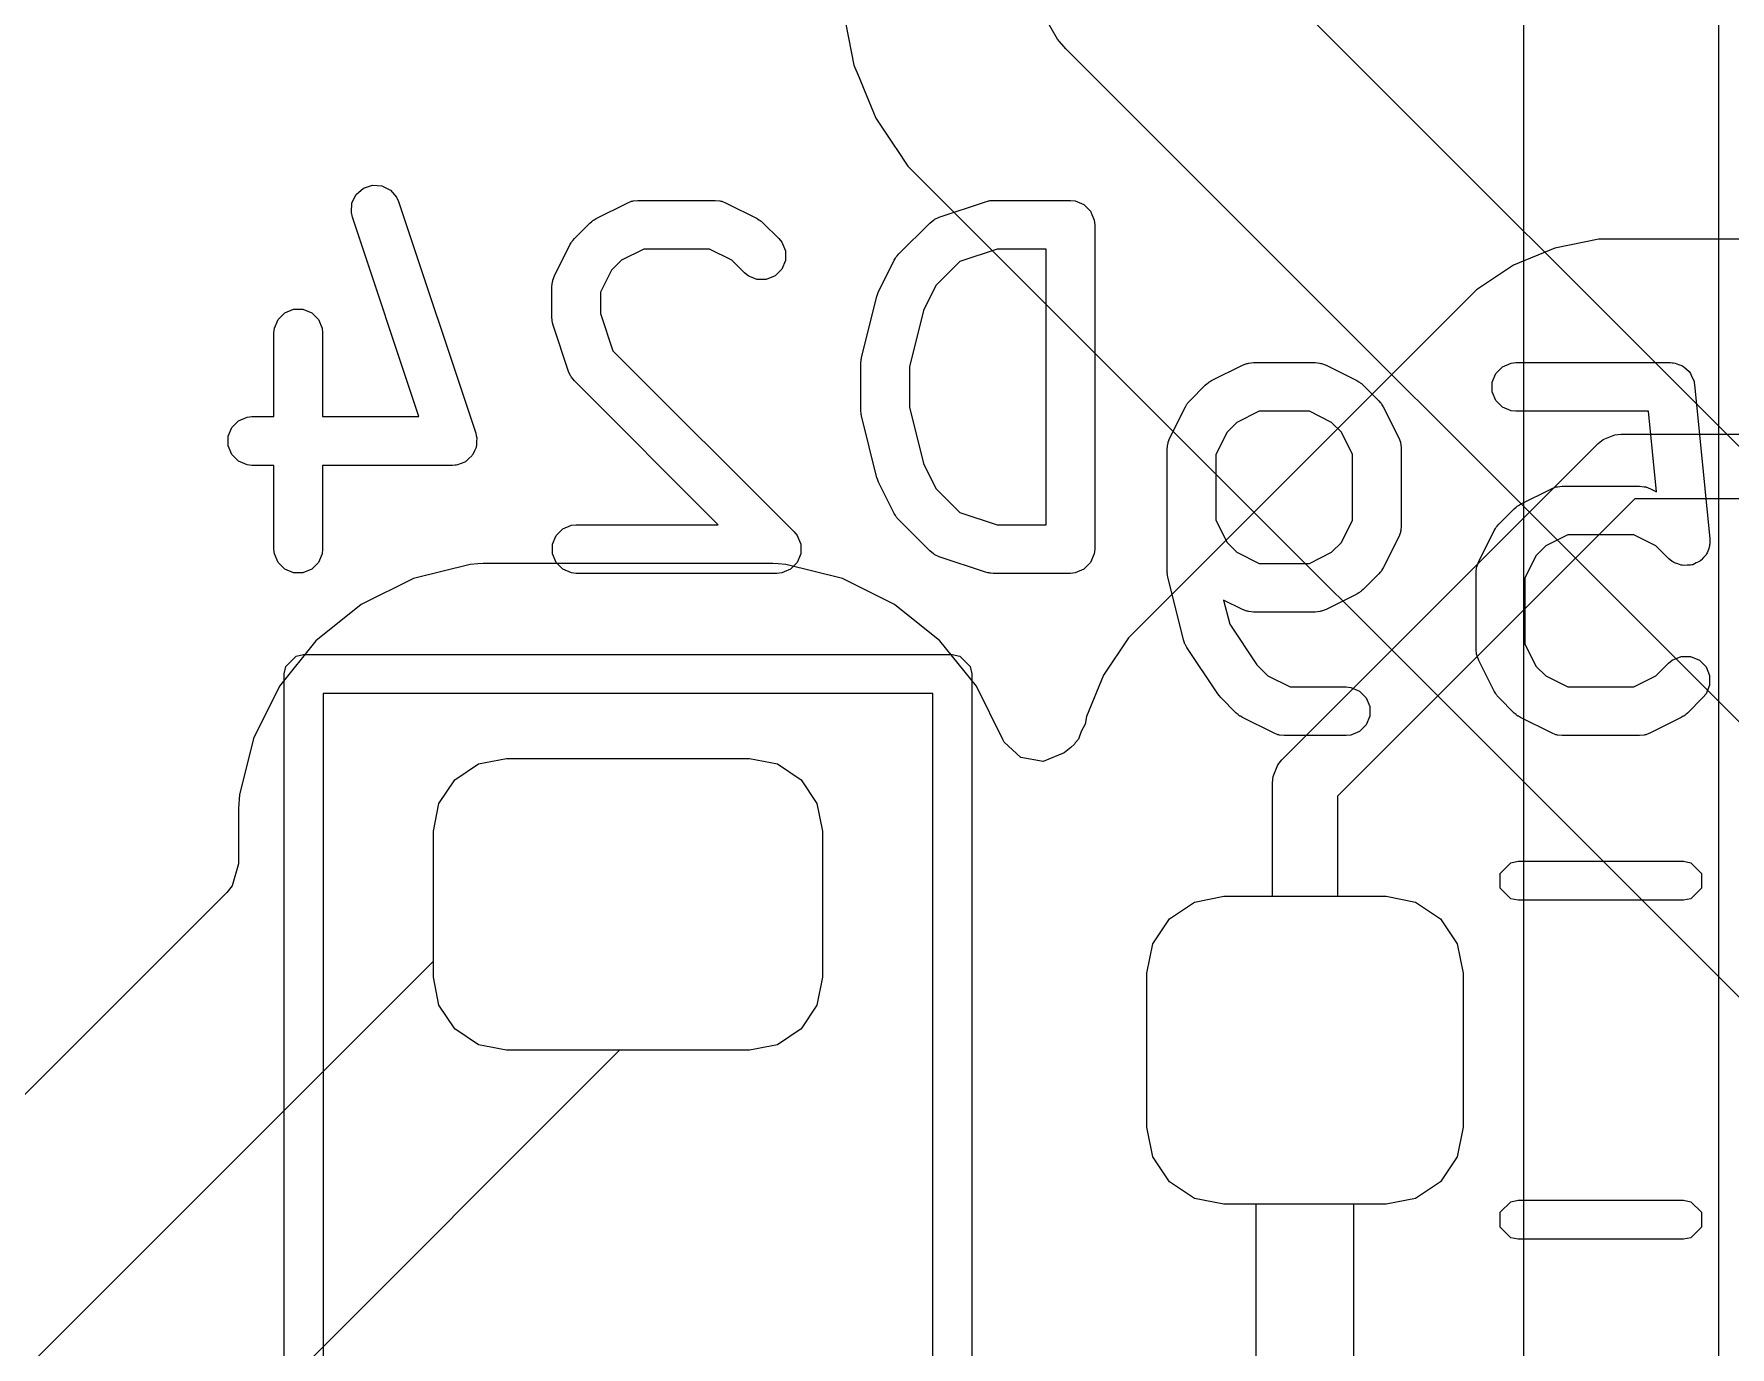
# Model space of a CAD drawing. Header units: inches. Extents: x 1.3 to 5.24, y -7.03 to -1.12.
# Drawn here: x 3.3112 to 3.5171, y -3.3352 to -3.1758 of the extents above; entities that cross this region are included whole.
import ezdxf

# ---------------------------------------------------------------- set-up
doc = ezdxf.new("R2010")
doc.units = ezdxf.units.IN
doc.header["$MEASUREMENT"] = 0
for name, color, linetype, true_color in [('B.Cu', 153, 'CONTINUOUS', 0x4d7fc4), ('B.Mask', 4, 'CONTINUOUS', 0x02ffee), ('B.Paste', 132, 'CONTINUOUS', 0x00c2c2), ('B.Silkscreen', 31, 'CONTINUOUS', 0xe8b2a7), ('F.Cu', 13, 'CONTINUOUS', 0xc83434), ('In2.Cu', 33, 'CONTINUOUS', 0xce7d2c)]:
    doc.layers.add(name, color=color, linetype=linetype, true_color=true_color)

msp = doc.modelspace()

# ---------------------------------------------------------------- linework, layer by layer
at = {"layer": 'B.Cu', "linetype": 'CONTINUOUS'}
for p, q in [((3.49589, -3.20183), (3.49087, -3.20391)), ((3.50122, -3.20077), (3.49589, -3.20183)), ((3.49589, -3.20183), (3.49589, -3.20183)), ((3.54955, -3.20077), (3.50122, -3.20077)), ((3.49087, -3.20391), (3.48636, -3.20692)), ((3.48636, -3.20692), (3.44412, -3.24916)), ((3.50175, -3.22507), (3.50317, -3.22449)), ((3.50317, -3.22449), (3.50394, -3.22441)), ((3.50394, -3.22441), (3.56136, -3.22441)), ((3.46275, -3.26396), (3.50115, -3.22556)), ((3.50115, -3.22556), (3.50175, -3.22507)), ((3.50557, -3.23228), (3.46948, -3.26838)), ((3.56299, -3.23228), (3.50557, -3.23228)), ((3.36418, -3.24025), (3.35732, -3.24195)), ((3.36513, -3.24018), (3.36418, -3.24025)), ((3.36576, -3.24014), (3.36513, -3.24018)), ((3.40094, -3.24014), (3.36576, -3.24014)), ((3.40158, -3.24018), (3.40094, -3.24014)), ((3.40253, -3.24025), (3.40158, -3.24018)), ((3.40939, -3.24195), (3.40253, -3.24025)), ((3.40253, -3.24025), (3.40253, -3.24025)), ((3.35732, -3.24195), (3.35098, -3.24509)), ((3.41572, -3.24509), (3.40939, -3.24195)), ((3.35098, -3.24509), (3.34547, -3.24952)), ((3.42123, -3.24952), (3.41572, -3.24509)), ((3.44412, -3.24916), (3.4411, -3.25368)), ((3.34547, -3.24952), (3.34104, -3.25503)), ((3.34547, -3.24952), (3.34547, -3.24952)), ((3.42566, -3.25503), (3.42123, -3.24952)), ((3.42123, -3.24952), (3.42123, -3.24952)), ((3.34104, -3.25503), (3.3379, -3.26136)), ((3.42887, -3.26149), (3.42566, -3.25503)), ((3.42566, -3.25503), (3.42566, -3.25503)), ((3.4411, -3.25368), (3.43902, -3.2587)), ((3.43902, -3.2587), (3.43884, -3.25962)), ((3.43902, -3.2587), (3.43902, -3.2587)), ((3.3379, -3.26136), (3.3362, -3.26822)), ((3.42904, -3.26181), (3.42887, -3.26149)), ((3.43805, -3.26146), (3.43765, -3.2619)), ((3.43837, -3.26051), (3.43805, -3.26146)), ((3.43884, -3.25962), (3.43837, -3.26051)), ((3.43105, -3.26368), (3.42904, -3.26181)), ((3.43376, -3.26417), (3.43105, -3.26368)), ((3.4363, -3.26313), (3.43376, -3.26417)), ((3.43711, -3.26248), (3.4363, -3.26313)), ((3.43756, -3.26206), (3.43711, -3.26248)), ((3.43765, -3.2619), (3.43756, -3.26206)), ((3.36233, -3.26637), (3.3652, -3.26445)), ((3.3652, -3.26445), (3.36859, -3.26378)), ((3.36859, -3.26378), (3.39812, -3.26378)), ((3.39812, -3.26378), (3.40151, -3.26445)), ((3.40151, -3.26445), (3.40438, -3.26637)), ((3.46168, -3.26598), (3.46226, -3.26456)), ((3.46226, -3.26456), (3.46275, -3.26396)), ((3.36041, -3.26925), (3.36233, -3.26637)), ((3.40438, -3.26637), (3.4063, -3.26925)), ((3.4616, -3.26674), (3.46168, -3.26598)), ((3.4616, -3.28051), (3.4616, -3.26674)), ((3.3362, -3.26822), (3.33609, -3.26981)), ((3.33609, -3.26981), (3.33609, -3.2766)), ((3.35973, -3.27264), (3.36041, -3.26925)), ((3.4063, -3.26925), (3.40698, -3.27264)), ((3.46948, -3.26838), (3.46948, -3.28051)), ((3.35973, -3.28841), (3.35973, -3.27264)), ((3.40698, -3.27264), (3.40698, -3.29035)), ((3.33609, -3.2766), (3.33531, -3.27924)), ((3.33466, -3.28005), (3.27955, -3.33516)), ((3.33531, -3.27924), (3.33466, -3.28005)), ((3.44908, -3.28325), (3.45212, -3.28122)), ((3.45212, -3.28122), (3.4557, -3.28051)), ((3.4557, -3.28051), (3.4616, -3.28051)), ((3.46948, -3.28051), (3.47538, -3.28051)), ((3.47538, -3.28051), (3.47896, -3.28122)), ((3.47896, -3.28122), (3.48199, -3.28325)), ((3.44706, -3.28628), (3.44908, -3.28325)), ((3.48199, -3.28325), (3.48402, -3.28628)), ((3.44635, -3.28986), (3.44706, -3.28628)), ((3.48402, -3.28628), (3.48473, -3.28986)), ((3.29873, -3.34941), (3.35973, -3.28841)), ((3.40698, -3.29035), (3.4063, -3.29374)), ((3.44635, -3.30856), (3.44635, -3.28986)), ((3.48473, -3.28986), (3.48473, -3.30856)), ((3.4063, -3.29374), (3.40438, -3.29662)), ((3.40438, -3.29662), (3.40151, -3.29854)), ((3.40151, -3.29854), (3.39812, -3.29921)), ((3.38234, -3.29921), (3.3189, -3.36266)), ((3.39812, -3.29921), (3.38234, -3.29921)), ((3.44706, -3.31214), (3.44635, -3.30856)), ((3.48473, -3.30856), (3.48402, -3.31214)), ((3.44908, -3.31517), (3.44706, -3.31214)), ((3.48402, -3.31214), (3.48199, -3.31517)), ((3.45212, -3.3172), (3.44908, -3.31517)), ((3.48199, -3.31517), (3.47896, -3.3172)), ((3.4557, -3.31791), (3.45212, -3.3172)), ((3.47896, -3.3172), (3.47538, -3.31791)), ((3.45963, -3.31791), (3.4557, -3.31791)), ((3.45963, -3.33957), (3.45963, -3.31791)), ((3.47538, -3.31791), (3.47144, -3.31791)), ((3.47144, -3.31791), (3.47144, -3.33957))]:
    msp.add_line(p, q, dxfattribs=at)
at = {"layer": 'B.Mask', "linetype": 'CONTINUOUS'}
for p, q in [((3.36233, -3.26637), (3.3652, -3.26445)), ((3.3652, -3.26445), (3.36859, -3.26378)), ((3.36859, -3.26378), (3.39812, -3.26378)), ((3.39812, -3.26378), (3.40151, -3.26445)), ((3.40151, -3.26445), (3.40438, -3.26637)), ((3.36041, -3.26925), (3.36233, -3.26637)), ((3.40438, -3.26637), (3.4063, -3.26925)), ((3.35973, -3.27264), (3.36041, -3.26925)), ((3.4063, -3.26925), (3.40698, -3.27264)), ((3.35973, -3.29035), (3.35973, -3.27264)), ((3.40698, -3.27264), (3.40698, -3.29035)), ((3.44908, -3.28325), (3.45212, -3.28122)), ((3.45212, -3.28122), (3.4557, -3.28051)), ((3.4557, -3.28051), (3.47538, -3.28051)), ((3.47538, -3.28051), (3.47896, -3.28122)), ((3.47896, -3.28122), (3.48199, -3.28325)), ((3.44706, -3.28628), (3.44908, -3.28325)), ((3.48199, -3.28325), (3.48402, -3.28628)), ((3.44635, -3.28986), (3.44706, -3.28628)), ((3.48402, -3.28628), (3.48473, -3.28986)), ((3.36041, -3.29374), (3.35973, -3.29035)), ((3.40698, -3.29035), (3.4063, -3.29374)), ((3.44635, -3.30856), (3.44635, -3.28986)), ((3.48473, -3.28986), (3.48473, -3.30856)), ((3.36233, -3.29662), (3.36041, -3.29374)), ((3.4063, -3.29374), (3.40438, -3.29662)), ((3.3652, -3.29854), (3.36233, -3.29662)), ((3.40438, -3.29662), (3.40151, -3.29854)), ((3.36859, -3.29921), (3.3652, -3.29854)), ((3.40151, -3.29854), (3.39812, -3.29921)), ((3.39812, -3.29921), (3.36859, -3.29921)), ((3.44706, -3.31214), (3.44635, -3.30856)), ((3.48473, -3.30856), (3.48402, -3.31214)), ((3.44908, -3.31517), (3.44706, -3.31214)), ((3.48402, -3.31214), (3.48199, -3.31517)), ((3.45212, -3.3172), (3.44908, -3.31517)), ((3.48199, -3.31517), (3.47896, -3.3172)), ((3.4557, -3.31791), (3.45212, -3.3172)), ((3.47896, -3.3172), (3.47538, -3.31791)), ((3.47538, -3.31791), (3.4557, -3.31791))]:
    msp.add_line(p, q, dxfattribs=at)
at = {"layer": 'B.Paste', "linetype": 'CONTINUOUS'}
for p, q in [((3.36233, -3.26637), (3.3652, -3.26445)), ((3.3652, -3.26445), (3.36859, -3.26378)), ((3.36859, -3.26378), (3.39812, -3.26378)), ((3.39812, -3.26378), (3.40151, -3.26445)), ((3.40151, -3.26445), (3.40438, -3.26637)), ((3.36041, -3.26925), (3.36233, -3.26637)), ((3.40438, -3.26637), (3.4063, -3.26925)), ((3.35973, -3.27264), (3.36041, -3.26925)), ((3.4063, -3.26925), (3.40698, -3.27264)), ((3.35973, -3.29035), (3.35973, -3.27264)), ((3.40698, -3.27264), (3.40698, -3.29035)), ((3.44908, -3.28325), (3.45212, -3.28122)), ((3.45212, -3.28122), (3.4557, -3.28051)), ((3.4557, -3.28051), (3.47538, -3.28051)), ((3.47538, -3.28051), (3.47896, -3.28122)), ((3.47896, -3.28122), (3.48199, -3.28325)), ((3.44706, -3.28628), (3.44908, -3.28325)), ((3.48199, -3.28325), (3.48402, -3.28628)), ((3.44635, -3.28986), (3.44706, -3.28628)), ((3.48402, -3.28628), (3.48473, -3.28986)), ((3.36041, -3.29374), (3.35973, -3.29035)), ((3.40698, -3.29035), (3.4063, -3.29374)), ((3.44635, -3.30856), (3.44635, -3.28986)), ((3.48473, -3.28986), (3.48473, -3.30856)), ((3.36233, -3.29662), (3.36041, -3.29374)), ((3.4063, -3.29374), (3.40438, -3.29662)), ((3.3652, -3.29854), (3.36233, -3.29662)), ((3.40438, -3.29662), (3.40151, -3.29854)), ((3.36859, -3.29921), (3.3652, -3.29854)), ((3.40151, -3.29854), (3.39812, -3.29921)), ((3.39812, -3.29921), (3.36859, -3.29921)), ((3.44706, -3.31214), (3.44635, -3.30856)), ((3.48473, -3.30856), (3.48402, -3.31214)), ((3.44908, -3.31517), (3.44706, -3.31214)), ((3.48402, -3.31214), (3.48199, -3.31517)), ((3.45212, -3.3172), (3.44908, -3.31517)), ((3.48199, -3.31517), (3.47896, -3.3172)), ((3.4557, -3.31791), (3.45212, -3.3172)), ((3.47896, -3.3172), (3.47538, -3.31791)), ((3.47538, -3.31791), (3.4557, -3.31791))]:
    msp.add_line(p, q, dxfattribs=at)
at = {"layer": 'B.Silkscreen', "linetype": 'CONTINUOUS'}
for p, q in [((3.34985, -3.19635), (3.35037, -3.19532)), ((3.35037, -3.19532), (3.35124, -3.19457)), ((3.35124, -3.19457), (3.35233, -3.1942)), ((3.35233, -3.1942), (3.35348, -3.19429)), ((3.35348, -3.19429), (3.35451, -3.1948)), ((3.35451, -3.1948), (3.35527, -3.19567)), ((3.35527, -3.19567), (3.3555, -3.1962)), ((3.34977, -3.1975), (3.34985, -3.19635)), ((3.3499, -3.19807), (3.34977, -3.1975)), ((3.3555, -3.1962), (3.36488, -3.22432)), ((3.3795, -3.19824), (3.38325, -3.19637)), ((3.38325, -3.19637), (3.38379, -3.19616)), ((3.38379, -3.19616), (3.3839, -3.19615)), ((3.3839, -3.19615), (3.384, -3.19611)), ((3.384, -3.19611), (3.38457, -3.19606)), ((3.38457, -3.19606), (3.39395, -3.19606)), ((3.39395, -3.19606), (3.39452, -3.19611)), ((3.39452, -3.19611), (3.39462, -3.19615)), ((3.39462, -3.19615), (3.39473, -3.19616)), ((3.39473, -3.19616), (3.39527, -3.19637)), ((3.39527, -3.19637), (3.39902, -3.19824)), ((3.42113, -3.19808), (3.42676, -3.19621)), ((3.42676, -3.19621), (3.42704, -3.19614)), ((3.42704, -3.19614), (3.42712, -3.19611)), ((3.42712, -3.19611), (3.42722, -3.1961)), ((3.42722, -3.1961), (3.42732, -3.19608)), ((3.42732, -3.19608), (3.4274, -3.19608)), ((3.4274, -3.19608), (3.42769, -3.19606)), ((3.42769, -3.19606), (3.43707, -3.19606)), ((3.43707, -3.19606), (3.43764, -3.19611)), ((3.43764, -3.19611), (3.43871, -3.19655)), ((3.43871, -3.19655), (3.43952, -3.19737)), ((3.43952, -3.19737), (3.43996, -3.19843)), ((3.35798, -3.2223), (3.3499, -3.19807)), ((3.37686, -3.20067), (3.37873, -3.1988)), ((3.37873, -3.1988), (3.37896, -3.19861)), ((3.37896, -3.19861), (3.37901, -3.19855)), ((3.37901, -3.19855), (3.3791, -3.19849)), ((3.3791, -3.19849), (3.37918, -3.19843)), ((3.37918, -3.19843), (3.37925, -3.1984)), ((3.37925, -3.1984), (3.3795, -3.19824)), ((3.39902, -3.19824), (3.39926, -3.1984)), ((3.39926, -3.1984), (3.39934, -3.19843)), ((3.39934, -3.19843), (3.39942, -3.19849)), ((3.39942, -3.19849), (3.39951, -3.19855)), ((3.39951, -3.19855), (3.39956, -3.19861)), ((3.39956, -3.19861), (3.39978, -3.1988)), ((3.39978, -3.1988), (3.40166, -3.20067)), ((3.41623, -3.20254), (3.41998, -3.1988)), ((3.41998, -3.1988), (3.42043, -3.19843)), ((3.42043, -3.19843), (3.42052, -3.19839)), ((3.42052, -3.19839), (3.42061, -3.19832)), ((3.42061, -3.19832), (3.42113, -3.19808)), ((3.43996, -3.19843), (3.44002, -3.19901)), ((3.44002, -3.19901), (3.44002, -3.23838)), ((3.37443, -3.20519), (3.37631, -3.20144)), ((3.37631, -3.20144), (3.37646, -3.20119)), ((3.37646, -3.20119), (3.37649, -3.20112)), ((3.37649, -3.20112), (3.37656, -3.20104)), ((3.37656, -3.20104), (3.37662, -3.20095)), ((3.37662, -3.20095), (3.37667, -3.2009)), ((3.37667, -3.2009), (3.37686, -3.20067)), ((3.40166, -3.20067), (3.40203, -3.20112)), ((3.40203, -3.20112), (3.40247, -3.20218)), ((3.38257, -3.20331), (3.38137, -3.20451)), ((3.38527, -3.20196), (3.38257, -3.20331)), ((3.39325, -3.20196), (3.38527, -3.20196)), ((3.39595, -3.20331), (3.39325, -3.20196)), ((3.39748, -3.20485), (3.39595, -3.20331)), ((3.40247, -3.20333), (3.40203, -3.2044)), ((3.40247, -3.20218), (3.40247, -3.20333)), ((3.4138, -3.20706), (3.41568, -3.20331)), ((3.41568, -3.20331), (3.41583, -3.20306)), ((3.41583, -3.20306), (3.41586, -3.20299)), ((3.41586, -3.20299), (3.41593, -3.20291)), ((3.41593, -3.20291), (3.41599, -3.20282)), ((3.41599, -3.20282), (3.41604, -3.20277)), ((3.41604, -3.20277), (3.41623, -3.20254)), ((3.42366, -3.20346), (3.42074, -3.20638)), ((3.42817, -3.20196), (3.42366, -3.20346)), ((3.43411, -3.20196), (3.42817, -3.20196)), ((3.43411, -3.23543), (3.43411, -3.20196)), ((3.37412, -3.20651), (3.37418, -3.20593)), ((3.37418, -3.20593), (3.37422, -3.20583)), ((3.37422, -3.20583), (3.37423, -3.20573)), ((3.37423, -3.20573), (3.37443, -3.20519)), ((3.38137, -3.20451), (3.38003, -3.2072)), ((3.39793, -3.20521), (3.39748, -3.20485)), ((3.39899, -3.20565), (3.39793, -3.20521)), ((3.40015, -3.20565), (3.39899, -3.20565)), ((3.40121, -3.20521), (3.40015, -3.20565)), ((3.40203, -3.2044), (3.40121, -3.20521)), ((3.37412, -3.21026), (3.37412, -3.20651)), ((3.38003, -3.2072), (3.38003, -3.20978)), ((3.4117, -3.21517), (3.41358, -3.20767)), ((3.41358, -3.20767), (3.41359, -3.20762)), ((3.41359, -3.20762), (3.4136, -3.2076)), ((3.4136, -3.2076), (3.41369, -3.20736)), ((3.41369, -3.20736), (3.41377, -3.20712)), ((3.41377, -3.20712), (3.41379, -3.2071)), ((3.41379, -3.2071), (3.4138, -3.20706)), ((3.42074, -3.20638), (3.41923, -3.20941)), ((3.34087, -3.21049), (3.34169, -3.20968)), ((3.34169, -3.20968), (3.34275, -3.20924)), ((3.34275, -3.20924), (3.3439, -3.20924)), ((3.3439, -3.20924), (3.34497, -3.20968)), ((3.34497, -3.20968), (3.34578, -3.21049)), ((3.38003, -3.20978), (3.38153, -3.21429)), ((3.41923, -3.20941), (3.41752, -3.21625)), ((3.34037, -3.21213), (3.34043, -3.21156)), ((3.34037, -3.2223), (3.34037, -3.21213)), ((3.34043, -3.21156), (3.34087, -3.21049)), ((3.34578, -3.21049), (3.34622, -3.21156)), ((3.34622, -3.21156), (3.34628, -3.21213)), ((3.34628, -3.21213), (3.34628, -3.2223)), ((3.37415, -3.21055), (3.37412, -3.21026)), ((3.37414, -3.21063), (3.37415, -3.21055)), ((3.37417, -3.21073), (3.37414, -3.21063)), ((3.37418, -3.21083), (3.37417, -3.21073)), ((3.37421, -3.21091), (3.37418, -3.21083)), ((3.37427, -3.21119), (3.37421, -3.21091)), ((3.37615, -3.21682), (3.37427, -3.21119)), ((3.38153, -3.21429), (3.40353, -3.23629)), ((3.41162, -3.21574), (3.41165, -3.21552)), ((3.41163, -3.21578), (3.41162, -3.21574)), ((3.41162, -3.21588), (3.41163, -3.21578)), ((3.41162, -3.22151), (3.41162, -3.21588)), ((3.41165, -3.21552), (3.41167, -3.21531)), ((3.41167, -3.21531), (3.41169, -3.21527)), ((3.41169, -3.21527), (3.4117, -3.21517)), ((3.41752, -3.21625), (3.41752, -3.22114)), ((3.45421, -3.21793), (3.45796, -3.21605)), ((3.45796, -3.21605), (3.4585, -3.21585)), ((3.4585, -3.21585), (3.45861, -3.21584)), ((3.45861, -3.21584), (3.45871, -3.2158)), ((3.45871, -3.2158), (3.45928, -3.21574)), ((3.45928, -3.21574), (3.46678, -3.21574)), ((3.46678, -3.21574), (3.46736, -3.2158)), ((3.46736, -3.2158), (3.46745, -3.21584)), ((3.46745, -3.21584), (3.46756, -3.21585)), ((3.46756, -3.21585), (3.4681, -3.21605)), ((3.4681, -3.21605), (3.47185, -3.21793)), ((3.4887, -3.21705), (3.48951, -3.21624)), ((3.48951, -3.21624), (3.49058, -3.2158)), ((3.49058, -3.2158), (3.49115, -3.21574)), ((3.49115, -3.21574), (3.5099, -3.21574)), ((3.5099, -3.21574), (3.51011, -3.21576)), ((3.51011, -3.21576), (3.51019, -3.21575)), ((3.51019, -3.21575), (3.51026, -3.21578)), ((3.51026, -3.21578), (3.51048, -3.2158)), ((3.51048, -3.2158), (3.51087, -3.21596)), ((3.51087, -3.21596), (3.51129, -3.21609)), ((3.51129, -3.21609), (3.5114, -3.21618)), ((3.5114, -3.21618), (3.51154, -3.21624)), ((3.51154, -3.21624), (3.51185, -3.21654)), ((3.37638, -3.21734), (3.37615, -3.21682)), ((3.37645, -3.21742), (3.37638, -3.21734)), ((3.37649, -3.21752), (3.37645, -3.21742)), ((3.37686, -3.21797), (3.37649, -3.21752)), ((3.39432, -3.23543), (3.37686, -3.21797)), ((3.45344, -3.21848), (3.45367, -3.21829)), ((3.45367, -3.21829), (3.45372, -3.21824)), ((3.45372, -3.21824), (3.45381, -3.21818)), ((3.45381, -3.21818), (3.45389, -3.21811)), ((3.45389, -3.21811), (3.45396, -3.21808)), ((3.45396, -3.21808), (3.45421, -3.21793)), ((3.47185, -3.21793), (3.4721, -3.21808)), ((3.4721, -3.21808), (3.47217, -3.21811)), ((3.47217, -3.21811), (3.47225, -3.21818)), ((3.47225, -3.21818), (3.47234, -3.21824)), ((3.47234, -3.21824), (3.47239, -3.21829)), ((3.47239, -3.21829), (3.47262, -3.21848)), ((3.48826, -3.21812), (3.4887, -3.21705)), ((3.48826, -3.21927), (3.48826, -3.21812)), ((3.51185, -3.21654), (3.51218, -3.21682)), ((3.51218, -3.21682), (3.51225, -3.21695)), ((3.51225, -3.21695), (3.51236, -3.21705)), ((3.51236, -3.21705), (3.51252, -3.21745)), ((3.51252, -3.21745), (3.51272, -3.21783)), ((3.51272, -3.21783), (3.51277, -3.21805)), ((3.51277, -3.21805), (3.5128, -3.21812)), ((3.5128, -3.21812), (3.5128, -3.21819)), ((3.5128, -3.21819), (3.51284, -3.2184)), ((3.51284, -3.2184), (3.51471, -3.23715)), ((3.45138, -3.22058), (3.45157, -3.22036)), ((3.45157, -3.22036), (3.45344, -3.21848)), ((3.47262, -3.21848), (3.47449, -3.22036)), ((3.47449, -3.22036), (3.47468, -3.22058)), ((3.4887, -3.22033), (3.48826, -3.21927)), ((3.48951, -3.22115), (3.4887, -3.22033)), ((3.33606, -3.2228), (3.33713, -3.22236)), ((3.33713, -3.22236), (3.3377, -3.2223)), ((3.3377, -3.2223), (3.34037, -3.2223)), ((3.34628, -3.2223), (3.35798, -3.2223)), ((3.41163, -3.22161), (3.41162, -3.22151)), ((3.41162, -3.22165), (3.41163, -3.22161)), ((3.41165, -3.22186), (3.41162, -3.22165)), ((3.41167, -3.22208), (3.41165, -3.22186)), ((3.41169, -3.22212), (3.41167, -3.22208)), ((3.4117, -3.22222), (3.41169, -3.22212)), ((3.41358, -3.22972), (3.4117, -3.22222)), ((3.41752, -3.22114), (3.41923, -3.22797)), ((3.44914, -3.22487), (3.45102, -3.22112)), ((3.45102, -3.22112), (3.45117, -3.22087)), ((3.45117, -3.22087), (3.4512, -3.2208)), ((3.4512, -3.2208), (3.45127, -3.22072)), ((3.45127, -3.22072), (3.45132, -3.22063)), ((3.45132, -3.22063), (3.45138, -3.22058)), ((3.45998, -3.22165), (3.45728, -3.223)), ((3.46608, -3.22165), (3.45998, -3.22165)), ((3.46878, -3.223), (3.46608, -3.22165)), ((3.47468, -3.22058), (3.47474, -3.22063)), ((3.47474, -3.22063), (3.47479, -3.22072)), ((3.47479, -3.22072), (3.47486, -3.2208)), ((3.47486, -3.2208), (3.47489, -3.22087)), ((3.47489, -3.22087), (3.47505, -3.22112)), ((3.47505, -3.22112), (3.47692, -3.22487)), ((3.49058, -3.22159), (3.48951, -3.22115)), ((3.49115, -3.22165), (3.49058, -3.22159)), ((3.50723, -3.22165), (3.49115, -3.22165)), ((3.5082, -3.23142), (3.50723, -3.22165)), ((3.33481, -3.22468), (3.33525, -3.22361)), ((3.33525, -3.22361), (3.33606, -3.2228)), ((3.36488, -3.22432), (3.36494, -3.22461)), ((3.45608, -3.22419), (3.45474, -3.22689)), ((3.45728, -3.223), (3.45608, -3.22419)), ((3.46998, -3.22419), (3.46878, -3.223)), ((3.47133, -3.22689), (3.46998, -3.22419)), ((3.33481, -3.22583), (3.33481, -3.22468)), ((3.33525, -3.2269), (3.33481, -3.22583)), ((3.36471, -3.22646), (3.36453, -3.2269)), ((3.36492, -3.22604), (3.36471, -3.22646)), ((3.36493, -3.22593), (3.36492, -3.22604)), ((3.36497, -3.22583), (3.36493, -3.22593)), ((3.36494, -3.22461), (3.36497, -3.22468)), ((3.36497, -3.22468), (3.36497, -3.22474)), ((3.36497, -3.22474), (3.365, -3.22489)), ((3.365, -3.22489), (3.36497, -3.22536)), ((3.36497, -3.22536), (3.36497, -3.22583)), ((3.44883, -3.22619), (3.44889, -3.22562)), ((3.44883, -3.24119), (3.44883, -3.22619)), ((3.44889, -3.22562), (3.44893, -3.22552)), ((3.44893, -3.22541), (3.44914, -3.22487)), ((3.44893, -3.22552), (3.44893, -3.22541)), ((3.47692, -3.22487), (3.47713, -3.22541)), ((3.47713, -3.22541), (3.47714, -3.22552)), ((3.47714, -3.22552), (3.47718, -3.22562)), ((3.47718, -3.22562), (3.47723, -3.22619)), ((3.47723, -3.22619), (3.47723, -3.23557)), ((3.33606, -3.22771), (3.33525, -3.2269)), ((3.33713, -3.22815), (3.33606, -3.22771)), ((3.3377, -3.22821), (3.33713, -3.22815)), ((3.34037, -3.22821), (3.3377, -3.22821)), ((3.34037, -3.23838), (3.34037, -3.22821)), ((3.36207, -3.22821), (3.34628, -3.22821)), ((3.34628, -3.22821), (3.34628, -3.23838)), ((3.36237, -3.22818), (3.36207, -3.22821)), ((3.36244, -3.22818), (3.36237, -3.22818)), ((3.3625, -3.22817), (3.36244, -3.22818)), ((3.36265, -3.22815), (3.3625, -3.22817)), ((3.36309, -3.22797), (3.36265, -3.22815)), ((3.36354, -3.22782), (3.36309, -3.22797)), ((3.36362, -3.22775), (3.36354, -3.22782)), ((3.36372, -3.22771), (3.36362, -3.22775)), ((3.36405, -3.22738), (3.36372, -3.22771)), ((3.36441, -3.22707), (3.36405, -3.22738)), ((3.36445, -3.22697), (3.36441, -3.22707)), ((3.36453, -3.2269), (3.36445, -3.22697)), ((3.41923, -3.22797), (3.42074, -3.23101)), ((3.45474, -3.22689), (3.45474, -3.23487)), ((3.47133, -3.23487), (3.47133, -3.22689)), ((3.41359, -3.22976), (3.41358, -3.22972)), ((3.4136, -3.22978), (3.41359, -3.22976)), ((3.41369, -3.23002), (3.4136, -3.22978)), ((3.41377, -3.23027), (3.41369, -3.23002)), ((3.41379, -3.23028), (3.41377, -3.23027)), ((3.4138, -3.23033), (3.41379, -3.23028)), ((3.41568, -3.23407), (3.4138, -3.23033)), ((3.4962, -3.2308), (3.49678, -3.23074)), ((3.49678, -3.23074), (3.50615, -3.23074)), ((3.50615, -3.23074), (3.50673, -3.2308)), ((3.42074, -3.23101), (3.42366, -3.23392)), ((3.49171, -3.23293), (3.49546, -3.23105)), ((3.49546, -3.23105), (3.496, -3.23084)), ((3.496, -3.23084), (3.4961, -3.23084)), ((3.4961, -3.23084), (3.4962, -3.2308)), ((3.50673, -3.2308), (3.50682, -3.23084)), ((3.50682, -3.23084), (3.50693, -3.23084)), ((3.50693, -3.23084), (3.50747, -3.23105)), ((3.50747, -3.23105), (3.5082, -3.23142)), ((3.41583, -3.23432), (3.41568, -3.23407)), ((3.41586, -3.23439), (3.41583, -3.23432)), ((3.41593, -3.23448), (3.41586, -3.23439)), ((3.41599, -3.23456), (3.41593, -3.23448)), ((3.41604, -3.23462), (3.41599, -3.23456)), ((3.41623, -3.23484), (3.41604, -3.23462)), ((3.41998, -3.23859), (3.41623, -3.23484)), ((3.42366, -3.23392), (3.42817, -3.23543)), ((3.45474, -3.23487), (3.45608, -3.23757)), ((3.46998, -3.23757), (3.47133, -3.23487)), ((3.48906, -3.23535), (3.49094, -3.23348)), ((3.49094, -3.23348), (3.49117, -3.23329)), ((3.49117, -3.23329), (3.49122, -3.23323)), ((3.49122, -3.23323), (3.49131, -3.23318)), ((3.49131, -3.23318), (3.49139, -3.23311)), ((3.49139, -3.23311), (3.49146, -3.23308)), ((3.49146, -3.23308), (3.49171, -3.23293)), ((3.37418, -3.2378), (3.37462, -3.23674)), ((3.37462, -3.23674), (3.37543, -3.23592)), ((3.37543, -3.23592), (3.3765, -3.23548)), ((3.3765, -3.23548), (3.37707, -3.23543)), ((3.37707, -3.23543), (3.39432, -3.23543)), ((3.40353, -3.23629), (3.4039, -3.23674)), ((3.4039, -3.23674), (3.40434, -3.2378)), ((3.42817, -3.23543), (3.43411, -3.23543)), ((3.47692, -3.23689), (3.47505, -3.24064)), ((3.47713, -3.23635), (3.47692, -3.23689)), ((3.47714, -3.23624), (3.47713, -3.23635)), ((3.47718, -3.23614), (3.47714, -3.23624)), ((3.47723, -3.23557), (3.47718, -3.23614)), ((3.48664, -3.23987), (3.48851, -3.23612)), ((3.48851, -3.23612), (3.48867, -3.23587)), ((3.48867, -3.23587), (3.4887, -3.2358)), ((3.4887, -3.2358), (3.48876, -3.23572)), ((3.48876, -3.23572), (3.48882, -3.23563)), ((3.48882, -3.23563), (3.48888, -3.23558)), ((3.48888, -3.23558), (3.48906, -3.23535)), ((3.49747, -3.23664), (3.49478, -3.23799)), ((3.50545, -3.23664), (3.49747, -3.23664)), ((3.50815, -3.23799), (3.50545, -3.23664)), ((3.34043, -3.23895), (3.34037, -3.23838)), ((3.34087, -3.24002), (3.34043, -3.23895)), ((3.34622, -3.23895), (3.34578, -3.24002)), ((3.34628, -3.23838), (3.34622, -3.23895)), ((3.37418, -3.23895), (3.37418, -3.2378)), ((3.37462, -3.24002), (3.37418, -3.23895)), ((3.40434, -3.23895), (3.4039, -3.24002)), ((3.40434, -3.2378), (3.40434, -3.23895)), ((3.42043, -3.23896), (3.41998, -3.23859)), ((3.42052, -3.239), (3.42043, -3.23896)), ((3.42061, -3.23907), (3.42052, -3.239)), ((3.43996, -3.23895), (3.43952, -3.24002)), ((3.44002, -3.23838), (3.43996, -3.23895)), ((3.45608, -3.23757), (3.45728, -3.23876)), ((3.45728, -3.23876), (3.45998, -3.24011)), ((3.46608, -3.24011), (3.46878, -3.23876)), ((3.46878, -3.23876), (3.46998, -3.23757)), ((3.49478, -3.23799), (3.49358, -3.23919)), ((3.50969, -3.23953), (3.50815, -3.23799)), ((3.51429, -3.23894), (3.51423, -3.23908)), ((3.51438, -3.23883), (3.51429, -3.23894)), ((3.51451, -3.23842), (3.51438, -3.23883)), ((3.51467, -3.23802), (3.51451, -3.23842)), ((3.51471, -3.23773), (3.51467, -3.23787)), ((3.51467, -3.23787), (3.51467, -3.23802)), ((3.51471, -3.23715), (3.51471, -3.23773)), ((3.34169, -3.24083), (3.34087, -3.24002)), ((3.34275, -3.24127), (3.34169, -3.24083)), ((3.34497, -3.24083), (3.3439, -3.24127)), ((3.34578, -3.24002), (3.34497, -3.24083)), ((3.37543, -3.24083), (3.37462, -3.24002)), ((3.3765, -3.24127), (3.37543, -3.24083)), ((3.40309, -3.24083), (3.40233, -3.24115)), ((3.4039, -3.24002), (3.40309, -3.24083)), ((3.42113, -3.23931), (3.42061, -3.23907)), ((3.42676, -3.24118), (3.42113, -3.23931)), ((3.43871, -3.24083), (3.43764, -3.24127)), ((3.43952, -3.24002), (3.43871, -3.24083)), ((3.45998, -3.24011), (3.46608, -3.24011)), ((3.47479, -3.24104), (3.47474, -3.24113)), ((3.47486, -3.24096), (3.47479, -3.24104)), ((3.47489, -3.24088), (3.47486, -3.24096)), ((3.47505, -3.24064), (3.47489, -3.24088)), ((3.48632, -3.24119), (3.48638, -3.24061)), ((3.48638, -3.24061), (3.48642, -3.24052)), ((3.48642, -3.24052), (3.48643, -3.24041)), ((3.48643, -3.24041), (3.48664, -3.23987)), ((3.49358, -3.23919), (3.49223, -3.24189)), ((3.51013, -3.2399), (3.50969, -3.23953)), ((3.51027, -3.23995), (3.51013, -3.2399)), ((3.51039, -3.24005), (3.51027, -3.23995)), ((3.5108, -3.24017), (3.51039, -3.24005)), ((3.5112, -3.24034), (3.5108, -3.24017)), ((3.51135, -3.24034), (3.5112, -3.24034)), ((3.51149, -3.24038), (3.51135, -3.24034)), ((3.51192, -3.24034), (3.51149, -3.24038)), ((3.51235, -3.24034), (3.51192, -3.24034)), ((3.51249, -3.24028), (3.51235, -3.24034)), ((3.51264, -3.24027), (3.51249, -3.24028)), ((3.51302, -3.24006), (3.51264, -3.24027)), ((3.51342, -3.2399), (3.51302, -3.24006)), ((3.51352, -3.23979), (3.51342, -3.2399)), ((3.51365, -3.23972), (3.51352, -3.23979)), ((3.51392, -3.23939), (3.51365, -3.23972)), ((3.51423, -3.23908), (3.51392, -3.23939)), ((3.3439, -3.24127), (3.34275, -3.24127)), ((3.37707, -3.24133), (3.3765, -3.24127)), ((3.40144, -3.24133), (3.37707, -3.24133)), ((3.40202, -3.24127), (3.40144, -3.24133)), ((3.40233, -3.24115), (3.40202, -3.24127)), ((3.42704, -3.24124), (3.42676, -3.24118)), ((3.42712, -3.24127), (3.42704, -3.24124)), ((3.42722, -3.24128), (3.42712, -3.24127)), ((3.42732, -3.24131), (3.42722, -3.24128)), ((3.4274, -3.2413), (3.42732, -3.24131)), ((3.42769, -3.24133), (3.4274, -3.2413)), ((3.43707, -3.24133), (3.42769, -3.24133)), ((3.43764, -3.24127), (3.43707, -3.24133)), ((3.44884, -3.24129), (3.44883, -3.24119)), ((3.44883, -3.24133), (3.44884, -3.24129)), ((3.44887, -3.24155), (3.44883, -3.24133)), ((3.44889, -3.24177), (3.44887, -3.24155)), ((3.4489, -3.24181), (3.44889, -3.24177)), ((3.44892, -3.24191), (3.4489, -3.24181)), ((3.45079, -3.24941), (3.44892, -3.24191)), ((3.47449, -3.2414), (3.47262, -3.24328)), ((3.47468, -3.24118), (3.47449, -3.2414)), ((3.47474, -3.24113), (3.47468, -3.24118)), ((3.48632, -3.25056), (3.48632, -3.24119)), ((3.49223, -3.24189), (3.49223, -3.24987)), ((3.45796, -3.24571), (3.45567, -3.24456)), ((3.45567, -3.24456), (3.4564, -3.24748)), ((3.47185, -3.24383), (3.4681, -3.24571)), ((3.4721, -3.24368), (3.47185, -3.24383)), ((3.47217, -3.24365), (3.4721, -3.24368)), ((3.47225, -3.24358), (3.47217, -3.24365)), ((3.47234, -3.24352), (3.47225, -3.24358)), ((3.47239, -3.24346), (3.47234, -3.24352)), ((3.47262, -3.24328), (3.47239, -3.24346)), ((3.4585, -3.24591), (3.45796, -3.24571)), ((3.45861, -3.24592), (3.4585, -3.24591)), ((3.45871, -3.24596), (3.45861, -3.24592)), ((3.45928, -3.24602), (3.45871, -3.24596)), ((3.46678, -3.24602), (3.45928, -3.24602)), ((3.46736, -3.24596), (3.46678, -3.24602)), ((3.46745, -3.24592), (3.46736, -3.24596)), ((3.46756, -3.24591), (3.46745, -3.24592)), ((3.4681, -3.24571), (3.46756, -3.24591)), ((3.4564, -3.24748), (3.4597, -3.25243)), ((3.3418, -3.25264), (3.34308, -3.25136)), ((3.34308, -3.25136), (3.34398, -3.25118)), ((3.34398, -3.25118), (3.42272, -3.25118)), ((3.42272, -3.25118), (3.42363, -3.25136)), ((3.42363, -3.25136), (3.42491, -3.25264)), ((3.45091, -3.24975), (3.45079, -3.24941)), ((3.45093, -3.24982), (3.45091, -3.24975)), ((3.45096, -3.24988), (3.45093, -3.24982)), ((3.45099, -3.24995), (3.45096, -3.24988)), ((3.45103, -3.25001), (3.45099, -3.24995)), ((3.4512, -3.25033), (3.45103, -3.25001)), ((3.45495, -3.25595), (3.4512, -3.25033)), ((3.48638, -3.25114), (3.48632, -3.25056)), ((3.48642, -3.25124), (3.48638, -3.25114)), ((3.48643, -3.25134), (3.48642, -3.25124)), ((3.48664, -3.25189), (3.48643, -3.25134)), ((3.49223, -3.24987), (3.49358, -3.25257)), ((3.34162, -3.25354), (3.3418, -3.25264)), ((3.42491, -3.25264), (3.42509, -3.25354)), ((3.4597, -3.25243), (3.46103, -3.25376)), ((3.48851, -3.25563), (3.48664, -3.25189)), ((3.49358, -3.25257), (3.49478, -3.25376)), ((3.50815, -3.25376), (3.50969, -3.25223)), ((3.50969, -3.25223), (3.51013, -3.25186)), ((3.51013, -3.25186), (3.5112, -3.25142)), ((3.5112, -3.25142), (3.51235, -3.25142)), ((3.51235, -3.25142), (3.51342, -3.25186)), ((3.51342, -3.25186), (3.51423, -3.25267)), ((3.51423, -3.25267), (3.51467, -3.25374)), ((3.34162, -3.41142), (3.34162, -3.25354)), ((3.42509, -3.25354), (3.42509, -3.41142)), ((3.46103, -3.25376), (3.46373, -3.25511)), ((3.46373, -3.25511), (3.47053, -3.25511)), ((3.47053, -3.25511), (3.47111, -3.25517)), ((3.47111, -3.25517), (3.47217, -3.25561)), ((3.49478, -3.25376), (3.49747, -3.25511)), ((3.49747, -3.25511), (3.50545, -3.25511)), ((3.50545, -3.25511), (3.50815, -3.25376)), ((3.51467, -3.25489), (3.51423, -3.25595)), ((3.51467, -3.25374), (3.51467, -3.25489)), ((3.42036, -3.25591), (3.34635, -3.25591)), ((3.34635, -3.25591), (3.34635, -3.41142)), ((3.42036, -3.41142), (3.42036, -3.25591)), ((3.45513, -3.25617), (3.45495, -3.25595)), ((3.45495, -3.25595), (3.45495, -3.25595)), ((3.45495, -3.25595), (3.45495, -3.25595)), ((3.45532, -3.2564), (3.45513, -3.25617)), ((3.45719, -3.25828), (3.45532, -3.2564)), ((3.45532, -3.2564), (3.45532, -3.2564)), ((3.45532, -3.2564), (3.45532, -3.2564)), ((3.47217, -3.25561), (3.47299, -3.25642)), ((3.47299, -3.25642), (3.47343, -3.25749)), ((3.47343, -3.25749), (3.47343, -3.25864)), ((3.48867, -3.25588), (3.48851, -3.25563)), ((3.4887, -3.25595), (3.48867, -3.25588)), ((3.48876, -3.25604), (3.4887, -3.25595)), ((3.48882, -3.25612), (3.48876, -3.25604)), ((3.48888, -3.25618), (3.48882, -3.25612)), ((3.48906, -3.2564), (3.48888, -3.25618)), ((3.49094, -3.25828), (3.48906, -3.2564)), ((3.51386, -3.2564), (3.51199, -3.25828)), ((3.51423, -3.25595), (3.51386, -3.2564)), ((3.45742, -3.25846), (3.45719, -3.25828)), ((3.45747, -3.25852), (3.45742, -3.25846)), ((3.45756, -3.25858), (3.45747, -3.25852)), ((3.45764, -3.25864), (3.45756, -3.25858)), ((3.45771, -3.25867), (3.45764, -3.25864)), ((3.45796, -3.25883), (3.45771, -3.25867)), ((3.46171, -3.2607), (3.45796, -3.25883)), ((3.47343, -3.25864), (3.47299, -3.2597)), ((3.49117, -3.25846), (3.49094, -3.25828)), ((3.49122, -3.25852), (3.49117, -3.25846)), ((3.49131, -3.25858), (3.49122, -3.25852)), ((3.49139, -3.25864), (3.49131, -3.25858)), ((3.49146, -3.25867), (3.49139, -3.25864)), ((3.49171, -3.25883), (3.49146, -3.25867)), ((3.49546, -3.2607), (3.49171, -3.25883)), ((3.51122, -3.25883), (3.50747, -3.2607)), ((3.51147, -3.25867), (3.51122, -3.25883)), ((3.51154, -3.25864), (3.51147, -3.25867)), ((3.51162, -3.25858), (3.51154, -3.25864)), ((3.51171, -3.25852), (3.51162, -3.25858)), ((3.51176, -3.25846), (3.51171, -3.25852)), ((3.51199, -3.25828), (3.51176, -3.25846)), ((3.46225, -3.26091), (3.46171, -3.2607)), ((3.46236, -3.26092), (3.46225, -3.26091)), ((3.46245, -3.26096), (3.46236, -3.26092)), ((3.46303, -3.26102), (3.46245, -3.26096)), ((3.47053, -3.26102), (3.46303, -3.26102)), ((3.47111, -3.26096), (3.47053, -3.26102)), ((3.47217, -3.26052), (3.47111, -3.26096)), ((3.47299, -3.2597), (3.47217, -3.26052)), ((3.496, -3.26091), (3.49546, -3.2607)), ((3.4961, -3.26092), (3.496, -3.26091)), ((3.4962, -3.26096), (3.4961, -3.26092)), ((3.49678, -3.26102), (3.4962, -3.26096)), ((3.50615, -3.26102), (3.49678, -3.26102)), ((3.50673, -3.26096), (3.50615, -3.26102)), ((3.50682, -3.26092), (3.50673, -3.26096)), ((3.50693, -3.26091), (3.50682, -3.26092)), ((3.50747, -3.2607), (3.50693, -3.26091)), ((3.48925, -3.27774), (3.49053, -3.27646)), ((3.48925, -3.27955), (3.48925, -3.27774)), ((3.49053, -3.27646), (3.49144, -3.27628)), ((3.49144, -3.27628), (3.51149, -3.27628)), ((3.51149, -3.27628), (3.5124, -3.27646)), ((3.5124, -3.27646), (3.51367, -3.27774)), ((3.51367, -3.27774), (3.51367, -3.27955)), ((3.49053, -3.28082), (3.48925, -3.27955)), ((3.51367, -3.27955), (3.5124, -3.28082)), ((3.49144, -3.281), (3.49053, -3.28082)), ((3.51149, -3.281), (3.49144, -3.281)), ((3.5124, -3.28082), (3.51149, -3.281)), ((3.48925, -3.31888), (3.49053, -3.3176)), ((3.48925, -3.32069), (3.48925, -3.31888)), ((3.49053, -3.3176), (3.49144, -3.31742)), ((3.49144, -3.31742), (3.51149, -3.31742)), ((3.51149, -3.31742), (3.5124, -3.3176)), ((3.5124, -3.3176), (3.51367, -3.31888)), ((3.51367, -3.31888), (3.51367, -3.32069)), ((3.49053, -3.32197), (3.48925, -3.32069)), ((3.51367, -3.32069), (3.5124, -3.32197)), ((3.49144, -3.32215), (3.49053, -3.32197)), ((3.51149, -3.32215), (3.49144, -3.32215)), ((3.5124, -3.32197), (3.51149, -3.32215))]:
    msp.add_line(p, q, dxfattribs=at)
at = {"layer": 'F.Cu', "linetype": 'CONTINUOUS'}
for p, q in [((3.45669, -3.1644), (3.70914, -3.41685)), ((3.40943, -3.17278), (3.41079, -3.17963)), ((3.43551, -3.17648), (3.43397, -3.17381)), ((3.43653, -3.17764), (3.43551, -3.17648)), ((3.69244, -3.43355), (3.43653, -3.17764)), ((3.41079, -3.17963), (3.41079, -3.17963)), ((3.41079, -3.17963), (3.41141, -3.18112)), ((3.41141, -3.18112), (3.41202, -3.18261)), ((3.41202, -3.18261), (3.41346, -3.18608)), ((3.41346, -3.18608), (3.41579, -3.18957)), ((3.41579, -3.18957), (3.41592, -3.18976)), ((3.41592, -3.18976), (3.41592, -3.18976)), ((3.41592, -3.18976), (3.41734, -3.19189)), ((3.41734, -3.19189), (3.73088, -3.50543))]:
    msp.add_line(p, q, dxfattribs=at)
at = {"layer": 'In2.Cu', "linetype": 'CONTINUOUS'}
for p, q in [((3.49213, -3.40551), (3.49213, -3.07087)), ((3.51575, -3.07576), (3.51575, -3.40551))]:
    msp.add_line(p, q, dxfattribs=at)

doc.saveas('drawing.dxf')
